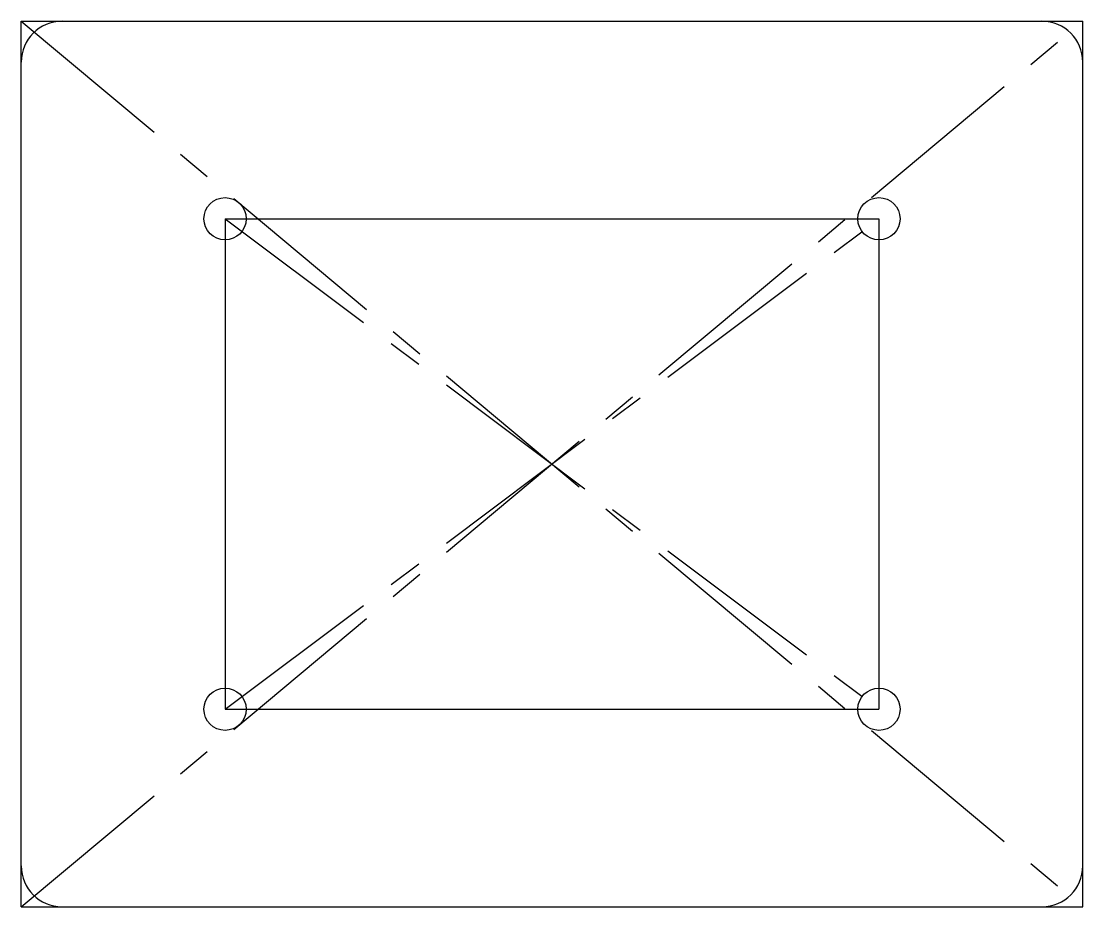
# Model space of a CAD drawing. Header units: millimetres. Extents: x -39 to 39, y -32.5 to 32.5.
import ezdxf

# ---------------------------------------------------------------- set-up
doc = ezdxf.new("R2010")
doc.units = ezdxf.units.MM
doc.header["$PDSIZE"] = -1
doc.linetypes.add('CENTERX2', pattern=[20.32, 12.7, -2.54, 2.54, -2.54])

msp = doc.modelspace()

# ---------------------------------------------------------------- linework, layer by layer
at = {"color": 7, "linetype": 'Continuous'}
for p, q in [((-38.964, -32.5), (-38.964, 32.5)), ((-38.964, 32.5), (38.964, 32.5)), ((38.964, -32.5), (38.964, 32.5)), ((-24, 18), (24, 18)), ((-24, 18), (-24, -18)), ((24, 18), (24, -18)), ((-24, -18), (24, -18)), ((-38.964, -32.5), (38.964, -32.5))]:
    msp.add_line(p, q, dxfattribs=at)
at = {"color": 7, "linetype": 'CENTERX2'}
for p, q in [((-38.964, -32.5), (38.964, 32.5)), ((-38.964, 32.5), (38.964, -32.5)), ((-24, 18), (24, -18)), ((-24, -18), (24, 18))]:
    msp.add_line(p, q, dxfattribs=at)
at = {"color": 7, "linetype": 'Continuous', "lineweight": 25}
for p, q in [((-35.964, 32.5), (35.964, 32.5)), ((-38.964, -29.5), (-38.964, 29.5)), ((38.964, -29.5), (38.964, 29.5)), ((-35.964, -32.5), (35.964, -32.5))]:
    msp.add_line(p, q, dxfattribs=at)
at = {"color": 7, "linetype": 'Continuous'}
for centre in [(-24, 18), (24, 18), (-24, -18), (24, -18)]:
    msp.add_circle(centre, 1.55, dxfattribs=at)
at = {"color": 7, "linetype": 'Continuous', "lineweight": 25}
for centre in [(-24, 18), (24, 18), (-24, -18), (24, -18)]:
    msp.add_circle(centre, 1.55, dxfattribs=at)
for centre, start, end in [((-35.964, 29.5), 90, 180), ((35.964, 29.5), 0, 90), ((-35.964, -29.5), 180, 270), ((35.964, -29.5), 270, 0)]:
    msp.add_arc(centre, 3, start, end, dxfattribs=at)
at = {"color": 7, "linetype": 'Continuous'}
msp.add_point((0, 0), dxfattribs=at)
msp.add_point((0, 0), dxfattribs=at)

doc.saveas('drawing.dxf')
